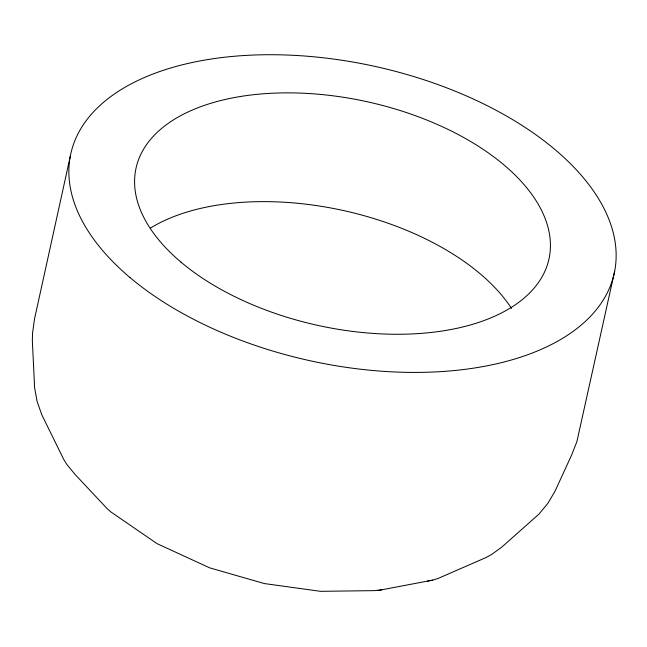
<?xml version="1.0" encoding="UTF-8"?>
<svg xmlns="http://www.w3.org/2000/svg" width="647" height="647" viewBox="0 0 647 647"><rect width="100%" height="100%" fill="white"/><g stroke="black" fill="none" stroke-linecap="round" stroke-linejoin="round"><path stroke-width="0.97" d="M70.369 155.887L34.501 319.028L32.504 333.464L32.35 340.775L34.614 387.731L37.114 401.561L41.82 414.8L63.632 459.233L66.932 464.578L74.939 474.283L107.014 508.502L110.823 511.898L157.084 543.666L209.66 567.84L264.291 583.554L320.459 591.326L374.33 590.638L381.779 589.805M614.65 271.247L576.938 441.44L571.608 455.067L555.094 491.081L547.92 503.293L538.886 514.171L501.837 547.063L491.51 554.568L485.881 557.601L437.736 578.596L432.714 580.124L378.083 590.501M427.538 581.103L432.714 580.124M150.371 228.14A211.391 114.511 12.4 0 1 344.139 210.696A211.391 114.511 12.4 0 1 511.542 308.49M129.877 277.442A278.202 150.702 12.4 0 0 597.982 307.592A278.202 150.702 12.4 0 0 299.666 55.674A278.202 150.702 12.4 0 0 129.877 277.442M180.942 262.1A211.391 114.511 12.4 0 0 536.63 285.012A211.391 114.511 12.4 0 0 309.953 93.589A211.391 114.511 12.4 0 0 180.942 262.1"/></g></svg>
